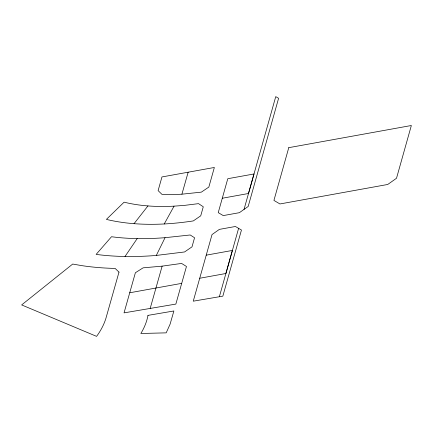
<?xml version="1.0" encoding="UTF-8"?>
<svg xmlns="http://www.w3.org/2000/svg" width="433" height="433" viewBox="0 0 433 433"><rect width="100%" height="100%" fill="white"/><g stroke="black" fill="none" stroke-linecap="round" stroke-linejoin="round"><path stroke-width="0.65" d="M206.232 255.161L212.029 234.572L219.358 229.382L235.422 226.486L241.462 230.026L222.843 296.145L193.253 301.179L206.232 255.161L232.391 250.442L225.912 273.494L199.721 278.257M219.363 296.729L238.605 228.353M244.033 209.399L275.74 96.629L278.598 98.307L248.179 206.465L239.395 212.679L223.26 215.591L218.232 212.641L227.79 178.705L253.998 173.963L248.493 193.497L222.286 198.238M129.721 292.773L135.383 272.752L143.101 267.843L162.137 266.143L181.589 263.426L186.461 266.484L175.852 304.08L124.038 312.87L129.721 292.773L181.703 283.361M150.181 308.437L162.137 266.143M181.909 194.19L201.35 192.138L208.841 187.072L214.357 167.474L161.958 176.945L158.115 190.612L161.926 194.341A157.937 84.624 -23.4 0 0 177.184 194.428L181.909 194.19L188.166 172.204M156.308 255.438L165.049 237.685L190.195 234.978L194.563 237.755L191.998 246.859L184.555 251.963L156.015 255.47C136.092 257.05 115.984 257.018 96.142 254.398L111.503 236.737C129.24 239.081 147.225 239.097 165.049 237.685M164.237 223.969L174.061 206.151L184.442 205.388L198.525 203.64L203.283 206.768L200.733 215.823L193.28 220.922C171.657 224.234 149.618 225.436 127.832 223.103A213.323 114.301 -23.4 0 1 108.683 219.937L106.41 219.374L124.098 202.179C140.4 206.184 157.341 207.044 174.061 206.151M125.007 256.482L137.196 238.594M134.035 223.682L147.956 205.913M147.978 315.376C146.83 321.811 144.238 327.916 140.855 333.486L166.191 332.853L170.099 324.149L173.882 310.97L147.978 315.376M288.768 147.664L273.927 200.419L279.956 203.954L387.73 184.469L396.514 178.255L411.35 125.505L288.768 147.664M118.994 272.119L106.534 316.128C104.651 323.467 101.062 330.282 96.591 336.371L21.65 304.924L72.706 264.054L81.447 265.575A272.552 146.04 -23.4 0 0 115.118 268.422L118.994 272.119"/></g></svg>
